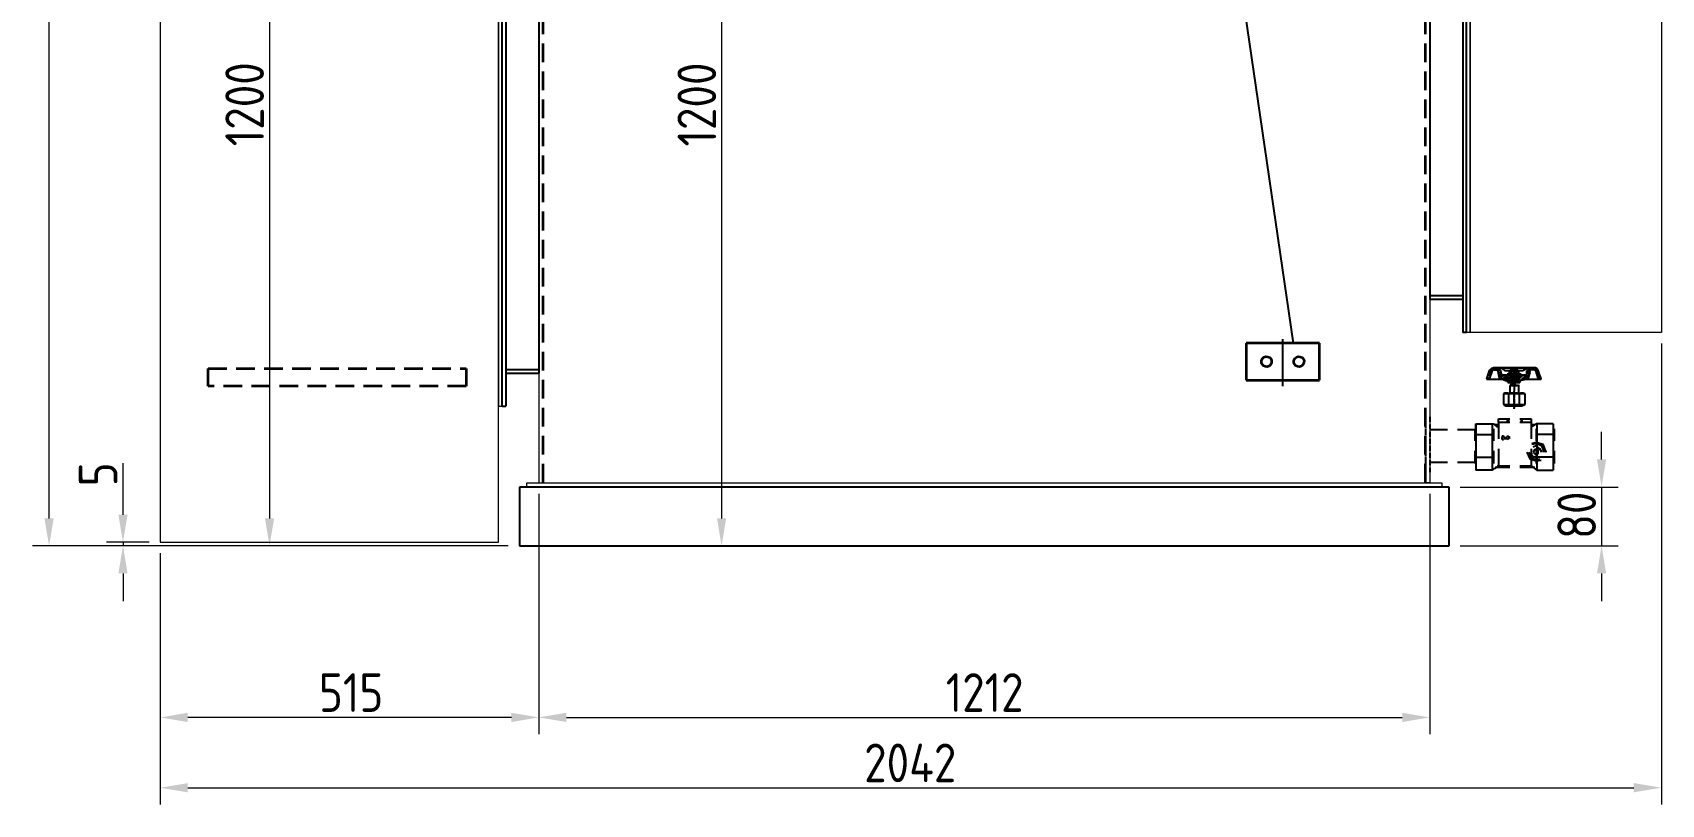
# Model space of a CAD drawing. Header units: millimetres. Extents: x -41310 to 13905, y 1865 to 89610.
# Drawn here: x 7439 to 9654, y 5552 to 6601 of the extents above; entities that cross this region are included whole.
import ezdxf

# ---------------------------------------------------------------- set-up
doc = ezdxf.new("R2010")
doc.units = ezdxf.units.MM
doc.linetypes.add('CENTERX2', pattern=[101.6, 63.5, -12.7, 12.7, -12.7])
doc.linetypes.add('DASHED', pattern=[19.05, 12.7, -6.35])
for name, color, linetype in [('01粗实线', 7, 'Continuous'), ('1', 4, 'Continuous'), ('5尺寸标注层', 3, 'Continuous'), ('PDF_几何图形', 7, 'Continuous')]:
    doc.layers.add(name, color=color, linetype=linetype)
for name, color, linetype, lineweight in [('1轮廓实线层', 7, 'Continuous', 0), ('2细线层', 4, 'Continuous', 35), ('2虚线层', 6, 'DASHED', 35)]:
    doc.layers.add(name, color=color, linetype=linetype, lineweight=lineweight)
doc.styles.get("Standard").update_dxf_attribs({"font": 'gbenor.shx', "bigfont": 'gbcbig.shx'})

msp = doc.modelspace()

# ---------------------------------------------------------------- linework, layer by layer
at = {"layer": '01粗实线', "ltscale": 2, "extrusion": (-0.022136, -0.022135, 0.99951)}
for p, q in [((9389.2, 6193.2, 152.1), (9389.1, 7443, 173.9)), ((9339.1, 7398, 172.9), (9339.2, 6238.2, 152.7))]:
    msp.add_line(p, q, dxfattribs=at)
at = {"layer": '01粗实线', "ltscale": 2, "extrusion": (-0.004685, -0.017452, 0.999837)}
for p, q in [((9384.1, 7393, 173), (9384.2, 6243.2, 153)), ((8082.1, 7293, 165.2), (8082.2, 6143.2, 145.1)), ((9384.2, 6243.2, 153), (9339.2, 6243.2, 152.7)), ((9384.2, 6238.2, 152.9), (9339.2, 6238.2, 152.7)), ((9384.2, 6243.2, 153), (9384.2, 6193.2, 152.1)), ((9389.2, 6193.2, 152.1), (9384.2, 6193.2, 152.1)), ((8082.2, 6143.2, 145.1), (8082.2, 6093.2, 144.2)), ((8082.2, 6143.2, 145.1), (8127.2, 6143.2, 145.3)), ((8082.2, 6138.2, 145), (8127.2, 6138.2, 145.2)), ((8077.2, 6093.2, 144.2), (8082.2, 6093.2, 144.2)), ((9365.7, 5983.2, 148.3), (8100.7, 5983.2, 142.4)), ((8100.7, 5983.2, 142.4), (8100.7, 5903.2, 141)), ((9365.7, 5903.2, 146.9), (9365.7, 5983.2, 148.3)), ((8100.7, 5903.2, 141), (9365.7, 5903.2, 146.9))]:
    msp.add_line(p, q, dxfattribs=at)
at = {"layer": '01粗实线', "ltscale": 2, "extrusion": (0.012768, -0.022135, 0.999673)}
for p, q in [((8077.2, 6093.2, 144.2), (8077.1, 7343, 166)), ((8127.1, 7298, 165.5), (8127.2, 6138.2, 145.2))]:
    msp.add_line(p, q, dxfattribs=at)
at = {"layer": '1', "color": 1, "linetype": 'CENTERX2', "lineweight": -3, "extrusion": (-0.004685, -0.017452, 0.999837)}
msp.add_line((9139.2, 6120.5, 149.7), (9139.2, 6186.6, 150.8), dxfattribs=at)
at = {"layer": '1轮廓实线层', "ltscale": 2, "extrusion": (-0.004685, -0.017452, 0.999837)}
for p, q in [((8127.1, 7535, 169.6), (8127.2, 5989.2, 142.6)), ((9339.1, 7535, 175.3), (9339.2, 5989.2, 148.3)), ((9389.2, 6193.2, 152.1), (9389.1, 7443, 173.9)), ((9394.2, 6193.2, 152.1), (9394.1, 7443, 173.9)), ((9394.1, 7443, 173.9), (9394.2, 6193.2, 152.1)), ((9654.1, 7443, 175.2), (9654.2, 6193.2, 153.3)), ((7612.1, 7343, 163.8), (7612.3, 5908.2, 138.8)), ((8072.2, 5908.2, 141), (8072.1, 7343, 166)), ((8072.1, 7343, 166), (8072.2, 6093.2, 144.2)), ((8077.2, 6093.2, 144.2), (8077.1, 7343, 166)), ((8072.2, 5908.2, 141), (8072.2, 6190.6, 145.9)), ((9394.2, 6193.2, 152.1), (9389.2, 6193.2, 152.1)), ((9654.2, 6193.2, 153.3), (9394.2, 6193.2, 152.1)), ((8072.2, 6093.2, 144.2), (8077.2, 6093.2, 144.2)), ((8110.7, 5989.2, 142.6), (9355.7, 5989.2, 148.4)), ((8110.7, 5983.2, 142.4), (8110.7, 5989.2, 142.6)), ((9355.7, 5983.2, 148.3), (8110.7, 5983.2, 142.4)), ((8127.2, 5989.2, 142.6), (8133.2, 5989.2, 142.7)), ((9339.2, 5989.2, 148.3), (9333.2, 5989.2, 148.3)), ((9355.7, 5989.2, 148.4), (9355.7, 5983.2, 148.3)), ((7612.3, 5908.2, 138.8), (8072.2, 5908.2, 141))]:
    msp.add_line(p, q, dxfattribs=at)
at = {"layer": '1轮廓实线层', "color": 3, "ltscale": 2, "extrusion": (-0.004685, -0.017452, 0.999837)}
for p, q in [((7461, 5940.7, 138.7), (7460.9, 7506.5, 166)), ((7760.9, 7065.5, 159.7), (7761, 5940.7, 140.1)), ((8375.8, 7065.5, 162.6), (8375.9, 5940.7, 142.9)), ((9654.2, 6178.2, 153.1), (9654.3, 5552, 142.2)), ((9572.9, 6020.7, 150), (9572.9, 6058.2, 150.6)), ((7561.6, 5945.7, 139.2), (7561.6, 6015.7, 140.4)), ((9380.7, 5983.2, 148.4), (9595.4, 5983.2, 149.4)), ((9572.9, 5983.2, 149.3), (9572.9, 5903.2, 147.9)), ((8127.2, 5974.2, 142.4), (8127.3, 5647.6, 136.7)), ((8127.2, 5974.2, 142.4), (8127.3, 5647.6, 136.7)), ((9339.2, 5974.2, 148), (9339.3, 5647.6, 142.3)), ((8085.7, 5903.2, 140.9), (7438.5, 5903.2, 137.9)), ((7597.3, 5908.2, 138.7), (7539.1, 5908.2, 138.5)), ((8085.7, 5903.2, 140.9), (7539.1, 5903.2, 138.4)), ((7561.6, 5908.2, 138.6), (7561.6, 5903.2, 138.5)), ((8085.7, 5903.2, 140.9), (7738.5, 5903.2, 139.3)), ((8464.2, 5903.2, 142.7), (8353.4, 5903.2, 142.2)), ((9380.7, 5903.2, 147), (9595.4, 5903.2, 148)), ((7612.3, 5893.2, 138.5), (7612.3, 5552, 132.6)), ((7612.3, 5893.2, 138.5), (7612.3, 5647.6, 134.3)), ((7561.6, 5865.7, 137.8), (7561.6, 5828.2, 137.2)), ((9572.9, 5865.7, 147.2), (9572.9, 5828.2, 146.6)), ((8089.8, 5670.1, 136.9), (7649.8, 5670.1, 134.8)), ((8164.8, 5670.1, 137.2), (9301.8, 5670.1, 142.6)), ((7649.8, 5574.5, 133.2), (9616.8, 5574.5, 142.4))]:
    msp.add_line(p, q, dxfattribs=at)
at = {"layer": '1轮廓实线层', "color": 3, "extrusion": (-0.004685, -0.017452, 0.999837)}
for points in [[(7678.4, 8296.7), (7690.5, 8299.9), (7694.2, 8262.1)], [(5659.5, 7671.7), (5671.6, 7675), (5675.3, 7637.1)], [(5755.3, 7702.6), (5767.4, 7705.9), (5771.1, 7668)], [(5949.2, 7749.5), (5961.2, 7752.7), (5964.9, 7714.9)], [(5788.1, 7628.6), (5776.1, 7625.4), (5772.4, 7663.2)], [(7730.7, 8150.2), (7718.6, 8147), (7714.9, 8184.8)], [(5916.4, 7466.9), (5919.6, 7454.8), (5881.8, 7451.1)], [(6344.5, 7568.9), (6341.3, 7581), (6379.1, 7584.7)], [(6413.7, 7600.5), (6417, 7588.4), (6379.1, 7584.7)], [(7515.1, 7883.2), (7511.8, 7895.3), (7549.7, 7899)], [(5941.1, 7374.6), (5944.4, 7362.5), (5906.5, 7358.8)], [(7844.1, 7872.6), (7840.9, 7884.7), (7878.7, 7888.4)]]:
    msp.add_solid(points, dxfattribs=at)
at = {"layer": '1轮廓实线层', "color": 3, "ltscale": 2, "extrusion": (-0.004685, -0.017452, 0.999837)}
msp.add_solid([(6543.1, 7909), (6555.1, 7912.2), (6558.8, 7874.4)], dxfattribs=at)
at = {"layer": '2细线层', "extrusion": (-0.004685, -0.017452, 0.999837)}
for p, q in [((9189.2, 6178.6, 150.9), (9089.2, 6178.6, 150.4)), ((9089.2, 6178.6, 150.4), (9089.2, 6128.6, 149.6)), ((9189.2, 6128.6, 150), (9189.2, 6178.6, 150.9)), ((9089.2, 6128.6, 149.6), (9189.2, 6128.6, 150))]:
    msp.add_line(p, q, dxfattribs=at)
for centre in [(7209.9, 8308.4), (7252.4, 8319.8)]:
    msp.add_circle(centre, 7, dxfattribs=at)
at = {"layer": '2虚线层', "ltscale": 2, "extrusion": (-0.004685, -0.017452, 0.999837)}
for p, q in [((8133.2, 5989.2, 142.7), (8133.1, 7535, 169.6)), ((9333.2, 5989.2, 148.3), (9333.1, 7535, 175.3)), ((7677.4, 6144.5, 143.2), (8028.4, 6144.5, 144.9)), ((7677.4, 6120.4, 142.8), (7677.4, 6144.5, 143.2)), ((8028.4, 6144.5, 144.9), (8028.4, 6120.4, 144.5)), ((8028.4, 6120.4, 144.5), (7677.4, 6120.4, 142.8))]:
    msp.add_line(p, q, dxfattribs=at)
at = {"layer": '5尺寸标注层', "ltscale": 2, "extrusion": (-0.004685, -0.017452, 0.999837)}
msp.add_line((8908.8, 7854.6, 178.9), (9153.5, 6178.6, 150.7), dxfattribs=at)
at = {"layer": 'PDF_几何图形', "extrusion": (-0.004685, -0.017452, 0.999837)}
for p, q in [((9420.1, 6141.6, 151.3), (9416.3, 6130, 151.1)), ((9423, 6138.7, 151.3), (9417.2, 6132.9, 151.2)), ((9426.9, 6145.4, 151.4), (9419.2, 6137.7, 151.3)), ((9420.1, 6141.6, 151.3), (9419.2, 6137.7, 151.3)), ((9419.2, 6137.7, 151.3), (9419.2, 6136.8, 151.3)), ((9421.1, 6142.5, 151.4), (9420.1, 6141.6, 151.3)), ((9424, 6141.6, 151.4), (9420.1, 6130, 151.1)), ((9421.1, 6141.6, 151.4), (9420.1, 6141.6, 151.3)), ((9425.9, 6145.4, 151.4), (9421.1, 6141.6, 151.4)), ((9423, 6144.5, 151.4), (9421.1, 6142.5, 151.4)), ((9423, 6144.5, 151.4), (9421.1, 6142.5, 151.4)), ((9421.1, 6142.5, 151.4), (9421.1, 6141.6, 151.4)), ((9424, 6144.5, 151.4), (9423, 6144.5, 151.4)), ((9424, 6144.5, 151.4), (9423, 6144.5, 151.4)), ((9425.9, 6145.4, 151.4), (9424, 6144.5, 151.4)), ((9425.9, 6145.4, 151.4), (9424, 6144.5, 151.4)), ((9426.9, 6142.5, 151.4), (9424, 6141.6, 151.4)), ((9424.9, 6142.5, 151.4), (9424, 6141.6, 151.4)), ((9425.9, 6142.5, 151.4), (9424.9, 6142.5, 151.4)), ((9425.9, 6145.4, 151.4), (9436.5, 6145.4, 151.5)), ((9480.9, 6145.4, 151.7), (9425.9, 6145.4, 151.4)), ((9482.8, 6145.4, 151.7), (9425.9, 6145.4, 151.4)), ((9426.9, 6142.5, 151.4), (9429.8, 6142.5, 151.4)), ((9429.8, 6145.4, 151.5), (9427.8, 6142.5, 151.4)), ((9430.7, 6145.4, 151.5), (9429.8, 6145.4, 151.5)), ((9429.8, 6142.5, 151.4), (9429.8, 6143.5, 151.4)), ((9430.7, 6142.5, 151.4), (9429.8, 6142.5, 151.4)), ((9429.8, 6142.5, 151.4), (9431.7, 6140.6, 151.4)), ((9431.7, 6144.5, 151.5), (9430.7, 6145.4, 151.5)), ((9435.6, 6140.6, 151.4), (9430.7, 6145.4, 151.5)), ((9432.7, 6144.5, 151.5), (9430.7, 6142.5, 151.4)), ((9431.7, 6142.5, 151.4), (9430.7, 6142.5, 151.4)), ((9433.6, 6143.5, 151.4), (9431.7, 6144.5, 151.5)), ((9434.6, 6143.5, 151.4), (9431.7, 6140.6, 151.4)), ((9431.7, 6141.6, 151.4), (9431.7, 6142.5, 151.4)), ((9431.7, 6140.6, 151.4), (9433.6, 6131.9, 151.2)), ((9435.6, 6140.6, 151.4), (9432.7, 6137.7, 151.3)), ((9436.5, 6137.7, 151.4), (9432.7, 6134.8, 151.3)), ((9434.6, 6142.5, 151.4), (9433.6, 6143.5, 151.4)), ((9435.6, 6140.6, 151.4), (9434.6, 6142.5, 151.4)), ((9440.4, 6142.5, 151.5), (9435.6, 6145.4, 151.5)), ((9436.5, 6144.5, 151.5), (9435.6, 6145.4, 151.5)), ((9436.5, 6136.8, 151.3), (9435.6, 6140.6, 151.4)), ((9436.5, 6145.4, 151.5), (9472.2, 6145.4, 151.7)), ((9438.4, 6144.5, 151.5), (9436.5, 6144.5, 151.5)), ((9439.4, 6143.5, 151.5), (9438.4, 6144.5, 151.5)), ((9440.4, 6142.5, 151.5), (9439.4, 6143.5, 151.5)), ((9440.4, 6142.5, 151.5), (9442.3, 6141.6, 151.5)), ((9440.4, 6142.5, 151.5), (9441.3, 6141.6, 151.4)), ((9441.3, 6141.6, 151.4), (9442.3, 6141.6, 151.5)), ((9442.3, 6141.6, 151.5), (9448.1, 6141.6, 151.5)), ((9449.1, 6140.6, 151.5), (9447.1, 6139.7, 151.4)), ((9450, 6139.7, 151.5), (9447.1, 6139.7, 151.4)), ((9447.1, 6139.7, 151.4), (9447.1, 6136.8, 151.4)), ((9450, 6143.5, 151.5), (9448.1, 6141.6, 151.5)), ((9448.1, 6141.6, 151.5), (9449.1, 6141.6, 151.5)), ((9449.1, 6141.6, 151.5), (9449.1, 6142.5, 151.5)), ((9449.1, 6142.5, 151.5), (9450, 6142.5, 151.5)), ((9458.7, 6140.6, 151.5), (9449.1, 6140.6, 151.5)), ((9450, 6139.7, 151.5), (9449.1, 6140.6, 151.5)), ((9451.9, 6145.4, 151.6), (9450, 6143.5, 151.5)), ((9450, 6143.5, 151.5), (9450, 6144.5, 151.5)), ((9451, 6144.5, 151.5), (9450, 6144.5, 151.5)), ((9450, 6144.5, 151.5), (9450, 6143.5, 151.5)), ((9450, 6142.5, 151.5), (9450, 6143.5, 151.5)), ((9451, 6142.5, 151.5), (9450, 6141.6, 151.5)), ((9450, 6141.6, 151.5), (9450, 6140.6, 151.5)), ((9456.8, 6141.6, 151.5), (9450, 6141.6, 151.5)), ((9451, 6139.7, 151.5), (9450, 6139.7, 151.5)), ((9450, 6139.7, 151.5), (9450, 6136.8, 151.4)), ((9451.9, 6145.4, 151.6), (9451, 6144.5, 151.5)), ((9451, 6142.5, 151.5), (9451, 6140.6, 151.5)), ((9455.8, 6142.5, 151.5), (9451, 6142.5, 151.5)), ((9451.9, 6140.6, 151.5), (9451, 6139.7, 151.5)), ((9456.8, 6139.7, 151.5), (9451, 6139.7, 151.5)), ((9451, 6136.8, 151.4), (9451, 6137.7, 151.4)), ((9454.8, 6145.4, 151.6), (9451.9, 6145.4, 151.6)), ((9453.9, 6145.4, 151.6), (9451.9, 6145.4, 151.6)), ((9453.9, 6140.6, 151.5), (9451.9, 6140.6, 151.5)), ((9453.9, 6145.4, 151.6), (9454.8, 6145.4, 151.6)), ((9454.8, 6140.6, 151.5), (9453.9, 6140.6, 151.5)), ((9453.9, 6137.7, 151.4), (9453.9, 6140.6, 151.5)), ((9453.9, 6140.6, 151.5), (9453.9, 6133.9, 151.4)), ((9453.9, 6136.8, 151.4), (9453.9, 6137.7, 151.4)), ((9456.8, 6143.5, 151.6), (9454.8, 6145.4, 151.6)), ((9455.8, 6144.5, 151.6), (9454.8, 6145.4, 151.6)), ((9456.8, 6139.7, 151.5), (9454.8, 6140.6, 151.5)), ((9456.8, 6144.5, 151.6), (9455.8, 6144.5, 151.6)), ((9455.8, 6142.5, 151.5), (9455.8, 6140.6, 151.5)), ((9455.8, 6142.5, 151.5), (9456.8, 6141.6, 151.5)), ((9456.8, 6143.5, 151.6), (9456.8, 6144.5, 151.6)), ((9456.8, 6143.5, 151.6), (9459.7, 6141.6, 151.5)), ((9456.8, 6141.6, 151.5), (9456.8, 6140.6, 151.5)), ((9458.7, 6140.6, 151.5), (9456.8, 6139.7, 151.5)), ((9459.7, 6139.7, 151.5), (9456.8, 6139.7, 151.5)), ((9456.8, 6139.7, 151.5), (9456.8, 6136.8, 151.4)), ((9457.7, 6143.5, 151.6), (9457.7, 6142.5, 151.5)), ((9457.7, 6142.5, 151.5), (9458.7, 6141.6, 151.5)), ((9458.7, 6141.6, 151.5), (9459.7, 6141.6, 151.5)), ((9459.7, 6139.7, 151.5), (9458.7, 6140.6, 151.5)), ((9459.7, 6141.6, 151.5), (9465.4, 6141.6, 151.6)), ((9459.7, 6139.7, 151.5), (9459.7, 6136.8, 151.4)), ((9465.4, 6141.6, 151.6), (9467.4, 6142.5, 151.6)), ((9465.4, 6141.6, 151.6), (9466.4, 6141.6, 151.6)), ((9466.4, 6141.6, 151.6), (9467.4, 6142.5, 151.6)), ((9467.4, 6142.5, 151.6), (9472.2, 6145.4, 151.7)), ((9467.4, 6142.5, 151.6), (9467.4, 6143.5, 151.6)), ((9468.3, 6143.5, 151.6), (9467.4, 6142.5, 151.6)), ((9469.3, 6144.5, 151.6), (9468.3, 6143.5, 151.6)), ((9470.3, 6144.5, 151.6), (9469.3, 6144.5, 151.6)), ((9471.2, 6145.4, 151.7), (9470.3, 6144.5, 151.6)), ((9477, 6145.4, 151.7), (9471.2, 6140.6, 151.6)), ((9476.1, 6144.5, 151.7), (9471.2, 6140.6, 151.6)), ((9472.2, 6142.5, 151.6), (9471.2, 6140.6, 151.6)), ((9475.1, 6141.6, 151.6), (9471.2, 6136.8, 151.5)), ((9471.2, 6136.8, 151.5), (9471.2, 6140.6, 151.6)), ((9480.9, 6145.4, 151.7), (9472.2, 6145.4, 151.7)), ((9473.2, 6143.5, 151.6), (9472.2, 6142.5, 151.6)), ((9475.1, 6144.5, 151.7), (9473.2, 6143.5, 151.6)), ((9475.1, 6140.6, 151.6), (9473.2, 6131.9, 151.4)), ((9475.1, 6138.7, 151.6), (9473.2, 6131.9, 151.4)), ((9477, 6145.4, 151.7), (9475.1, 6144.5, 151.7)), ((9476.1, 6142.5, 151.6), (9475.1, 6141.6, 151.6)), ((9477, 6142.5, 151.6), (9475.1, 6141.6, 151.6)), ((9475.1, 6141.6, 151.6), (9475.1, 6140.6, 151.6)), ((9477, 6142.5, 151.6), (9476.1, 6142.5, 151.6)), ((9478.9, 6145.4, 151.7), (9477, 6142.5, 151.6)), ((9480.9, 6142.5, 151.6), (9477, 6142.5, 151.6)), ((9482.8, 6145.4, 151.7), (9479.9, 6142.5, 151.6)), ((9481.8, 6145.4, 151.7), (9480.9, 6145.4, 151.7)), ((9481.8, 6142.5, 151.7), (9480.9, 6142.5, 151.6)), ((9482.8, 6141.6, 151.6), (9480.9, 6142.5, 151.6)), ((9482.8, 6144.5, 151.7), (9481.8, 6145.4, 151.7)), ((9486.7, 6141.6, 151.7), (9481.8, 6145.4, 151.7)), ((9482.8, 6141.6, 151.6), (9481.8, 6142.5, 151.7)), ((9484.7, 6144.5, 151.7), (9482.8, 6145.4, 151.7)), ((9484.7, 6144.5, 151.7), (9482.8, 6141.6, 151.6)), ((9484.7, 6144.5, 151.7), (9482.8, 6144.5, 151.7)), ((9482.8, 6141.6, 151.6), (9486.7, 6130, 151.5)), ((9486.7, 6142.5, 151.7), (9483.8, 6139.7, 151.6)), ((9485.7, 6142.5, 151.7), (9484.7, 6144.5, 151.7)), ((9486.7, 6142.5, 151.7), (9484.7, 6144.5, 151.7)), ((9487.6, 6139.7, 151.6), (9484.7, 6137.7, 151.6)), ((9486.7, 6141.6, 151.7), (9485.7, 6142.5, 151.7)), ((9487.6, 6137.7, 151.6), (9485.7, 6134.8, 151.5)), ((9486.7, 6141.6, 151.7), (9486.7, 6142.5, 151.7)), ((9490.5, 6130, 151.5), (9486.7, 6141.6, 151.7)), ((9487.6, 6139.6, 151.6), (9486.7, 6141.6, 151.7)), ((9487.6, 6137.7, 151.6), (9487.6, 6139.6, 151.6)), ((9488.6, 6136.8, 151.6), (9487.6, 6137.7, 151.6)), ((9417.2, 6132.9, 151.2), (9416.3, 6130, 151.1)), ((9416.3, 6130, 151.1), (9436.5, 6130, 151.2)), ((9416.3, 6130, 151.1), (9436.5, 6130, 151.2)), ((9419.2, 6136.8, 151.3), (9417.2, 6132.9, 151.2)), ((9421.1, 6132.9, 151.2), (9418.2, 6130, 151.1)), ((9437.5, 6135.8, 151.3), (9433.6, 6131.9, 151.2)), ((9434.6, 6131, 151.2), (9433.6, 6131.9, 151.2)), ((9433.6, 6131, 151.2), (9434.6, 6131, 151.2)), ((9440.4, 6135.8, 151.3), (9434.6, 6131, 151.2)), ((9434.6, 6131, 151.2), (9434.6, 6131.9, 151.2)), ((9445.2, 6128.1, 151.2), (9434.6, 6131, 151.2)), ((9436.5, 6136.8, 151.3), (9437.5, 6135.8, 151.3)), ((9437.5, 6135.8, 151.3), (9436.5, 6136.8, 151.3)), ((9436.5, 6130, 151.2), (9437.5, 6130, 151.2)), ((9437.5, 6135.8, 151.3), (9437.5, 6136.8, 151.3)), ((9445.2, 6134.8, 151.3), (9437.5, 6135.8, 151.3)), ((9443.3, 6134.8, 151.3), (9437.5, 6130, 151.2)), ((9437.5, 6130, 151.2), (9442.3, 6128.1, 151.2)), ((9438.4, 6135.8, 151.3), (9468.3, 6135.8, 151.5)), ((9447.1, 6135.8, 151.4), (9440.4, 6129, 151.2)), ((9449.1, 6133.9, 151.3), (9442.3, 6128.1, 151.2)), ((9442.3, 6128.1, 151.2), (9445.2, 6128.1, 151.2)), ((9449.1, 6136.8, 151.4), (9444.2, 6136.8, 151.4)), ((9444.2, 6136.8, 151.4), (9444.2, 6135.8, 151.4)), ((9445.2, 6135.8, 151.4), (9445.2, 6134.8, 151.3)), ((9448.1, 6131, 151.3), (9445.2, 6128.1, 151.2)), ((9445.2, 6125.2, 151.2), (9445.2, 6128.1, 151.2)), ((9445.2, 6128.1, 151.2), (9445.2, 6125.2, 151.2)), ((9445.2, 6125.2, 151.2), (9449.1, 6125.2, 151.2)), ((9445.2, 6125.2, 151.2), (9459.7, 6125.2, 151.2)), ((9448.1, 6128.1, 151.2), (9446.2, 6125.2, 151.2)), ((9446.2, 6125.2, 151.2), (9459.7, 6125.2, 151.2)), ((9447.1, 6136.8, 151.4), (9450, 6136.8, 151.4)), ((9447.1, 6136.8, 151.4), (9449.1, 6136.8, 151.4)), ((9449.1, 6135.8, 151.4), (9448.1, 6125.2, 151.2)), ((9449.1, 6135.8, 151.4), (9448.1, 6134.8, 151.4)), ((9448.1, 6134.8, 151.4), (9459.7, 6134.8, 151.4)), ((9448.1, 6121.3, 151.1), (9457.7, 6121.3, 151.2)), ((9448.1, 6121.3, 151.1), (9448.1, 6110.7, 150.9)), ((9458.7, 6136.8, 151.4), (9449.1, 6136.8, 151.4)), ((9449.1, 6136.8, 151.4), (9450, 6136.8, 151.4)), ((9450, 6135.8, 151.4), (9449.1, 6134.8, 151.4)), ((9449.1, 6135.8, 151.4), (9458.7, 6135.8, 151.4)), ((9449.1, 6134.8, 151.4), (9449.1, 6125.2, 151.2)), ((9449.1, 6125.2, 151.2), (9458.7, 6125.2, 151.2)), ((9449.1, 6122.3, 151.1), (9451, 6123.3, 151.2)), ((9450, 6136.8, 151.4), (9456.8, 6136.8, 151.4)), ((9450, 6135.8, 151.4), (9456.8, 6125.2, 151.2)), ((9450, 6135.8, 151.4), (9450, 6125.2, 151.2)), ((9450, 6125.2, 151.2), (9456.8, 6135.8, 151.4)), ((9456.8, 6135.8, 151.4), (9450, 6135.8, 151.4)), ((9456.8, 6135.8, 151.4), (9450, 6135.8, 151.4)), ((9451, 6136.8, 151.4), (9451.9, 6136.8, 151.4)), ((9451, 6123.3, 151.2), (9451.9, 6123.3, 151.2)), ((9451.9, 6136.8, 151.4), (9453.9, 6136.8, 151.4)), ((9451.9, 6123.3, 151.2), (9452.9, 6123.3, 151.2)), ((9452.9, 6123.3, 151.2), (9453.9, 6123.3, 151.2)), ((9453.9, 6136.8, 151.4), (9454.8, 6136.8, 151.4)), ((9453.9, 6130, 151.3), (9453.9, 6135.8, 151.4)), ((9453.9, 6133.9, 151.4), (9453.9, 6132.9, 151.4)), ((9453.9, 6132.9, 151.4), (9453.9, 6127.1, 151.3)), ((9453.9, 6123.3, 151.2), (9453.9, 6129, 151.3)), ((9453.9, 6126.2, 151.2), (9453.9, 6127.1, 151.3)), ((9453.9, 6125.2, 151.2), (9453.9, 6120.4, 151.1)), ((9453.9, 6125.2, 151.2), (9453.9, 6119.4, 151.1)), ((9453.9, 6122.3, 151.2), (9453.9, 6123.3, 151.2)), ((9453.9, 6123.3, 151.2), (9455.8, 6122.3, 151.2)), ((9453.9, 6119.4, 151.1), (9453.9, 6113.6, 151)), ((9454.8, 6136.8, 151.4), (9456.8, 6136.8, 151.4)), ((9455.8, 6122.3, 151.2), (9456.8, 6122.3, 151.2)), ((9456.8, 6136.8, 151.4), (9459.7, 6136.8, 151.4)), ((9456.8, 6136.8, 151.4), (9458.7, 6136.8, 151.4)), ((9456.8, 6135.8, 151.4), (9456.8, 6125.2, 151.2)), ((9456.8, 6135.8, 151.4), (9458.7, 6134.8, 151.4)), ((9456.8, 6122.3, 151.2), (9457.7, 6121.3, 151.2)), ((9457.7, 6121.3, 151.2), (9459.7, 6122.3, 151.2)), ((9458.7, 6136.8, 151.4), (9459.7, 6136.8, 151.4)), ((9463.5, 6136.8, 151.5), (9458.7, 6136.8, 151.4)), ((9466.4, 6135.8, 151.5), (9458.7, 6128.1, 151.3)), ((9459.7, 6135.8, 151.4), (9458.7, 6134.8, 151.4)), ((9458.7, 6135.8, 151.4), (9458.7, 6125.2, 151.2)), ((9458.7, 6135.8, 151.4), (9459.7, 6134.8, 151.4)), ((9458.7, 6134.8, 151.4), (9458.7, 6125.2, 151.2)), ((9462.6, 6134.8, 151.4), (9458.7, 6131, 151.3)), ((9458.7, 6125.2, 151.2), (9461.6, 6125.2, 151.3)), ((9470.3, 6135.8, 151.5), (9459.7, 6125.2, 151.2)), ((9459.7, 6125.2, 151.2), (9461.6, 6125.2, 151.3)), ((9459.7, 6122.3, 151.2), (9459.7, 6110.7, 151)), ((9461.6, 6135.8, 151.4), (9461.6, 6134.8, 151.4)), ((9470.3, 6135.8, 151.5), (9461.6, 6134.8, 151.4)), ((9473.2, 6131, 151.4), (9461.6, 6128.1, 151.3)), ((9461.6, 6128.1, 151.3), (9473.2, 6131, 151.4)), ((9461.6, 6128.1, 151.3), (9466.4, 6129, 151.3)), ((9461.6, 6128.1, 151.3), (9461.6, 6125.2, 151.3)), ((9461.6, 6125.2, 151.3), (9461.6, 6128.1, 151.3)), ((9463.5, 6135.8, 151.4), (9463.5, 6136.8, 151.5)), ((9474.1, 6136.8, 151.5), (9466.4, 6129, 151.3)), ((9466.4, 6129, 151.3), (9470.3, 6130, 151.4)), ((9470.3, 6135.8, 151.5), (9471.2, 6136.8, 151.5)), ((9470.3, 6135.8, 151.5), (9470.3, 6136.8, 151.5)), ((9470.3, 6136.8, 151.5), (9471.2, 6136.8, 151.5)), ((9470.3, 6130, 151.4), (9490.5, 6130, 151.5)), ((9470.3, 6130, 151.4), (9490.5, 6130, 151.5)), ((9474.1, 6132.9, 151.4), (9471.2, 6130, 151.4)), ((9473.2, 6131, 151.4), (9473.2, 6131.9, 151.4)), ((9473.2, 6131, 151.4), (9473.2, 6131.9, 151.4)), ((9488.6, 6134.8, 151.6), (9486.7, 6132.9, 151.5)), ((9489.6, 6132.9, 151.5), (9486.7, 6130, 151.5)), ((9488.6, 6134.8, 151.6), (9488.6, 6136.8, 151.6)), ((9489.6, 6132.9, 151.5), (9488.6, 6134.8, 151.6)), ((9488.6, 6134.8, 151.6), (9488.6, 6134.8, 151.6)), ((9490.5, 6130, 151.5), (9489.6, 6132.9, 151.5)), ((9490.5, 6130, 151.5), (9490.5, 6131, 151.5)), ((9441.3, 6110.7, 150.9), (9439.4, 6109.8, 150.9)), ((9441.3, 6110.7, 150.9), (9439.4, 6109.8, 150.9)), ((9446.2, 6109.8, 150.9), (9439.4, 6109.8, 150.9)), ((9439.4, 6109.8, 150.9), (9439.4, 6095.3, 150.6)), ((9439.4, 6095.3, 150.6), (9441.3, 6095.3, 150.6)), ((9439.4, 6095.3, 150.6), (9446.2, 6095.3, 150.7)), ((9439.4, 6095.3, 150.6), (9441.3, 6094.3, 150.6)), ((9441.3, 6110.7, 150.9), (9466.4, 6110.7, 151)), ((9443.3, 6110.7, 150.9), (9441.3, 6110.7, 150.9)), ((9441.3, 6095.3, 150.6), (9443.3, 6094.3, 150.6)), ((9441.3, 6094.3, 150.6), (9443.3, 6094.3, 150.6)), ((9443.3, 6094.3, 150.6), (9442.3, 6093.4, 150.6)), ((9442.3, 6093.4, 150.6), (9465.4, 6093.4, 150.7)), ((9445.2, 6110.7, 150.9), (9443.3, 6110.7, 150.9)), ((9443.3, 6094.3, 150.6), (9445.2, 6095.3, 150.7)), ((9443.3, 6094.3, 150.6), (9443.3, 6095.3, 150.6)), ((9443.3, 6094.3, 150.6), (9444.2, 6094.3, 150.6)), ((9464.5, 6094.3, 150.7), (9443.3, 6094.3, 150.6)), ((9444.2, 6094.3, 150.6), (9444.2, 6095.3, 150.7)), ((9446.2, 6109.8, 150.9), (9445.2, 6110.7, 150.9)), ((9445.2, 6095.3, 150.7), (9446.2, 6095.3, 150.7)), ((9446.2, 6109.8, 150.9), (9446.2, 6095.3, 150.7)), ((9447.1, 6109.8, 150.9), (9446.2, 6109.8, 150.9)), ((9446.2, 6095.3, 150.7), (9460.6, 6095.3, 150.7)), ((9450, 6110.7, 150.9), (9447.1, 6109.8, 150.9)), ((9460.6, 6109.8, 151), (9447.1, 6109.8, 150.9)), ((9447.1, 6095.3, 150.7), (9450, 6095.3, 150.7)), ((9448.1, 6110.7, 150.9), (9459.7, 6110.7, 151)), ((9453.9, 6110.7, 151), (9450, 6110.7, 150.9)), ((9450, 6095.3, 150.7), (9453.9, 6094.3, 150.7)), ((9453.9, 6112.7, 151), (9453.9, 6113.6, 151)), ((9453.9, 6111.7, 151), (9453.9, 6107.8, 150.9)), ((9453.9, 6106.9, 150.9), (9453.9, 6111.7, 151)), ((9457.7, 6110.7, 151), (9453.9, 6110.7, 151)), ((9453.9, 6107.8, 150.9), (9453.9, 6104.9, 150.9)), ((9453.9, 6105.9, 150.9), (9453.9, 6106.9, 150.9)), ((9453.9, 6099.2, 150.8), (9453.9, 6104.9, 150.9)), ((9453.9, 6104, 150.8), (9453.9, 6104.9, 150.9)), ((9453.9, 6103, 150.8), (9453.9, 6097.2, 150.7)), ((9453.9, 6092.4, 150.6), (9453.9, 6098.2, 150.7)), ((9453.9, 6096.3, 150.7), (9453.9, 6090.5, 150.6)), ((9453.9, 6096.3, 150.7), (9453.9, 6092.4, 150.6)), ((9453.9, 6094.3, 150.7), (9457.7, 6095.3, 150.7)), ((9460.6, 6109.8, 151), (9457.7, 6110.7, 151)), ((9457.7, 6095.3, 150.7), (9460.6, 6095.3, 150.7)), ((9460.6, 6109.8, 151), (9460.6, 6095.3, 150.7)), ((9461.6, 6109.8, 151), (9460.6, 6109.8, 151)), ((9460.6, 6095.3, 150.7), (9468.3, 6095.3, 150.8)), ((9462.6, 6110.7, 151), (9461.6, 6109.8, 151)), ((9468.3, 6109.8, 151), (9461.6, 6109.8, 151)), ((9461.6, 6095.3, 150.7), (9462.6, 6095.3, 150.7)), ((9464.5, 6110.7, 151), (9462.6, 6110.7, 151)), ((9462.6, 6095.3, 150.7), (9464.5, 6094.3, 150.7)), ((9463.5, 6094.3, 150.7), (9463.5, 6095.3, 150.7)), ((9464.5, 6094.3, 150.7), (9463.5, 6094.3, 150.7)), ((9466.4, 6110.7, 151), (9464.5, 6110.7, 151)), ((9464.5, 6094.3, 150.7), (9466.4, 6095.3, 150.8)), ((9464.5, 6094.3, 150.7), (9464.5, 6095.3, 150.7)), ((9466.4, 6094.3, 150.7), (9464.5, 6094.3, 150.7)), ((9465.4, 6093.4, 150.7), (9464.5, 6094.3, 150.7)), ((9468.3, 6109.8, 151), (9466.4, 6110.7, 151)), ((9466.4, 6110.7, 151), (9468.3, 6109.8, 151)), ((9466.4, 6095.3, 150.8), (9468.3, 6095.3, 150.8)), ((9468.3, 6095.3, 150.8), (9466.4, 6094.3, 150.7)), ((9468.3, 6109.8, 151), (9468.3, 6095.3, 150.8)), ((9333.4, 6072, 149.7), (9333.4, 6066.2, 149.6)), ((9339.2, 6078.7, 149.9), (9339.2, 6072, 149.8)), ((9432.8, 6071, 150.2), (9432.8, 6075.8, 150.3)), ((9432.8, 6075.8, 150.3), (9448.2, 6075.8, 150.3)), ((9444.3, 6075.8, 150.3), (9444.3, 6073.9, 150.3)), ((9444.3, 6073.9, 150.3), (9444.3, 6072, 150.2)), ((9444.3, 6072, 150.2), (9444.3, 6071, 150.2)), ((9446.3, 6075.8, 150.3), (9446.3, 6073.9, 150.3)), ((9446.3, 6073.9, 150.3), (9446.3, 6072, 150.3)), ((9446.3, 6072, 150.3), (9446.3, 6071, 150.2)), ((9453.9, 6091.4, 150.6), (9453.9, 6092.4, 150.6)), ((9453.9, 6089.5, 150.6), (9453.9, 6090.5, 150.6)), ((9461.7, 6075.8, 150.4), (9477.1, 6075.8, 150.5)), ((9463.6, 6075.8, 150.4), (9463.6, 6073.9, 150.4)), ((9463.6, 6073.9, 150.4), (9463.6, 6072, 150.3)), ((9463.6, 6072, 150.3), (9463.6, 6071, 150.3)), ((9464.6, 6075.8, 150.4), (9464.6, 6073.9, 150.4)), ((9464.6, 6073.9, 150.4), (9464.6, 6072, 150.3)), ((9464.6, 6072, 150.3), (9464.6, 6071, 150.3)), ((9477.1, 6075.8, 150.5), (9477.1, 6071, 150.4)), ((9333.4, 6071, 149.7), (9333.4, 6064.3, 149.6)), ((9333.4, 6070, 149.7), (9333.4, 6063.3, 149.6)), ((9333.4, 6062.3, 149.6), (9333.4, 6055.6, 149.4)), ((9333.4, 6061.4, 149.5), (9333.4, 6054.6, 149.4)), ((9333.4, 6060.4, 149.5), (9333.4, 6053.7, 149.4)), ((9333.4, 6052.7, 149.4), (9333.4, 6045.9, 149.3)), ((9333.4, 6051.7, 149.4), (9333.4, 6045, 149.3)), ((9333.4, 6050.8, 149.4), (9333.4, 6044, 149.2)), ((9339.2, 6068.1, 149.7), (9339.2, 6062.3, 149.6)), ((9339.2, 6061.4, 149.6), (9363.3, 6061.4, 149.7)), ((9339.2, 6058.5, 149.5), (9339.2, 6051.7, 149.4)), ((9376.8, 6061.4, 149.7), (9400.9, 6061.4, 149.9)), ((9400.9, 6045.9, 149.6), (9400.9, 6062.3, 149.9)), ((9401.9, 6069.1, 150), (9401.9, 6054.6, 149.7)), ((9401.9, 6068.1, 150), (9401.9, 6069.1, 150)), ((9401.9, 6069.1, 150), (9402.9, 6069.1, 150)), ((9401.9, 6067.1, 150), (9401.9, 6068.1, 150)), ((9401.9, 6064.3, 149.9), (9401.9, 6067.1, 150)), ((9401.9, 6061.4, 149.9), (9401.9, 6064.3, 149.9)), ((9401.9, 6059.4, 149.8), (9401.9, 6061.4, 149.9)), ((9401.9, 6056.5, 149.8), (9401.9, 6059.4, 149.8)), ((9401.9, 6055.6, 149.8), (9401.9, 6056.5, 149.8)), ((9401.9, 6054.6, 149.7), (9401.9, 6055.6, 149.8)), ((9401.9, 6054.6, 149.7), (9401.9, 6023.8, 149.2)), ((9401.9, 6054.6, 149.7), (9402.9, 6054.6, 149.7)), ((9402.9, 6069.1, 150), (9403.8, 6069.1, 150)), ((9402.9, 6054.6, 149.7), (9403.8, 6054.6, 149.8)), ((9403.8, 6069.1, 150), (9405.8, 6069.1, 150)), ((9403.8, 6054.6, 149.8), (9405.8, 6054.6, 149.8)), ((9405.8, 6069.1, 150), (9407.7, 6069.1, 150)), ((9405.8, 6054.6, 149.8), (9407.7, 6054.6, 149.8)), ((9407.7, 6069.1, 150), (9409.6, 6069.1, 150)), ((9407.7, 6054.6, 149.8), (9409.6, 6054.6, 149.8)), ((9409.6, 6069.1, 150), (9410.6, 6069.1, 150)), ((9409.6, 6054.6, 149.8), (9410.6, 6054.6, 149.8)), ((9410.6, 6069.1, 150), (9411.5, 6069.1, 150)), ((9410.6, 6054.6, 149.8), (9411.5, 6054.6, 149.8)), ((9411.5, 6069.1, 150), (9412.5, 6069.1, 150)), ((9411.5, 6054.6, 149.8), (9412.5, 6054.6, 149.8)), ((9412.5, 6069.1, 150), (9413.5, 6069.1, 150.1)), ((9412.5, 6054.6, 149.8), (9413.5, 6054.6, 149.8)), ((9413.5, 6069.1, 150.1), (9414.4, 6069.1, 150.1)), ((9413.5, 6054.6, 149.8), (9414.4, 6054.6, 149.8)), ((9414.4, 6069.1, 150.1), (9416.4, 6069.1, 150.1)), ((9414.4, 6054.6, 149.8), (9416.4, 6054.6, 149.8)), ((9416.4, 6069.1, 150.1), (9418.3, 6069.1, 150.1)), ((9416.4, 6054.6, 149.8), (9418.3, 6054.6, 149.8)), ((9418.3, 6069.1, 150.1), (9420.2, 6069.1, 150.1)), ((9418.3, 6054.6, 149.8), (9420.2, 6054.6, 149.8)), ((9420.2, 6069.1, 150.1), (9422.1, 6069.1, 150.1)), ((9420.2, 6054.6, 149.8), (9422.1, 6054.6, 149.8)), ((9422.1, 6069.1, 150.1), (9423.1, 6069.1, 150.1)), ((9422.1, 6054.6, 149.8), (9423.1, 6054.6, 149.8)), ((9423.1, 6069.1, 150.1), (9424.1, 6069.1, 150.1)), ((9423.1, 6054.6, 149.8), (9424.1, 6054.6, 149.8)), ((9424.1, 6069.1, 150.1), (9425, 6069.1, 150.1)), ((9424.1, 6069.1, 150.1), (9424.1, 6054.6, 149.8)), ((9424.1, 6054.6, 149.8), (9424.1, 6023.8, 149.3)), ((9425, 6069.1, 150.1), (9426, 6069.1, 150.1)), ((9426, 6069.1, 150.1), (9427, 6068.1, 150.1)), ((9426, 6062.3, 150), (9426, 6061.4, 150)), ((9426, 6061.4, 150), (9426, 6060.4, 150)), ((9426, 6060.4, 150), (9426, 6057.5, 149.9)), ((9426, 6057.5, 149.9), (9426, 6054.6, 149.9)), ((9426, 6054.6, 149.9), (9426, 6050.8, 149.8)), ((9426, 6050.8, 149.8), (9426, 6048.8, 149.8)), ((9427, 6068.1, 150.1), (9428.9, 6067.2, 150.1)), ((9427.9, 6068.1, 150.1), (9428.9, 6068.1, 150.1)), ((9428.9, 6068.1, 150.1), (9429.9, 6068.1, 150.1)), ((9428.9, 6067.2, 150.1), (9429.9, 6066.2, 150.1)), ((9429.9, 6068.1, 150.1), (9431.8, 6068.1, 150.1)), ((9429.9, 6066.2, 150.1), (9431.8, 6065.2, 150.1)), ((9430.8, 6066.2, 150.1), (9431.8, 6066.2, 150.1)), ((9431.8, 6068.1, 150.1), (9432.8, 6068.1, 150.1)), ((9431.8, 6066.2, 150.1), (9432.8, 6066.2, 150.1)), ((9431.8, 6065.2, 150.1), (9432.8, 6064.3, 150.1)), ((9432.8, 6071, 150.2), (9432.8, 6048.8, 149.8)), ((9448.2, 6071, 150.2), (9432.8, 6071, 150.2)), ((9437.6, 6052.7, 149.9), (9437.6, 6050.8, 149.8)), ((9437.6, 6052.7, 149.9), (9439.5, 6052.7, 149.9)), ((9437.6, 6048.8, 149.8), (9437.6, 6050.8, 149.8)), ((9439.5, 6052.7, 149.9), (9439.5, 6050.8, 149.9)), ((9439.5, 6050.8, 149.9), (9440.5, 6050.8, 149.9)), ((9440.5, 6050.8, 149.9), (9442.4, 6050.8, 149.9)), ((9442.4, 6050.8, 149.9), (9443.4, 6050.8, 149.9)), ((9443.4, 6050.8, 149.9), (9444.3, 6050.8, 149.9)), ((9444.3, 6052.7, 149.9), (9444.3, 6050.8, 149.9)), ((9444.3, 6052.7, 149.9), (9448.2, 6050.8, 149.9)), ((9448.2, 6050.8, 149.9), (9444.3, 6047.9, 149.8)), ((9477.1, 6071, 150.4), (9461.7, 6071, 150.3)), ((9477.1, 6071, 150.4), (9477.1, 6048.8, 150)), ((9477.1, 6068.1, 150.3), (9479, 6068.1, 150.3)), ((9477.1, 6066.2, 150.3), (9478.1, 6066.2, 150.3)), ((9478.1, 6065.2, 150.3), (9477.1, 6064.3, 150.3)), ((9479, 6066.2, 150.3), (9478.1, 6065.2, 150.3)), ((9479, 6068.1, 150.3), (9481, 6068.1, 150.4)), ((9481, 6067.2, 150.3), (9479, 6066.2, 150.3)), ((9481, 6068.1, 150.4), (9481.9, 6068.1, 150.4)), ((9482.9, 6068.1, 150.4), (9481, 6067.2, 150.3)), ((9483.9, 6069.1, 150.4), (9482.9, 6068.1, 150.4)), ((9484.8, 6069.1, 150.4), (9483.9, 6069.1, 150.4)), ((9483.9, 6062.3, 150.3), (9483.9, 6061.4, 150.2)), ((9483.9, 6061.4, 150.2), (9483.9, 6060.4, 150.2)), ((9483.9, 6060.4, 150.2), (9483.9, 6057.5, 150.2)), ((9483.9, 6057.5, 150.2), (9483.9, 6054.6, 150.1)), ((9483.9, 6054.6, 150.1), (9483.9, 6050.8, 150.1)), ((9483.9, 6050.8, 150.1), (9483.9, 6048.8, 150)), ((9484.8, 6069.1, 150.4), (9484.8, 6054.6, 150.1)), ((9485.8, 6069.1, 150.4), (9484.8, 6069.1, 150.4)), ((9484.8, 6054.6, 150.1), (9484.8, 6023.8, 149.6)), ((9507, 6054.6, 150.2), (9484.8, 6054.6, 150.1)), ((9487.7, 6069.1, 150.4), (9485.8, 6069.1, 150.4)), ((9488.7, 6069.1, 150.4), (9487.7, 6069.1, 150.4)), ((9490.6, 6069.1, 150.4), (9488.7, 6069.1, 150.4)), ((9492.5, 6069.1, 150.4), (9490.6, 6069.1, 150.4)), ((9496.4, 6069.1, 150.4), (9492.5, 6069.1, 150.4)), ((9500.3, 6069.1, 150.5), (9496.4, 6069.1, 150.4)), ((9502.2, 6069.1, 150.5), (9500.3, 6069.1, 150.5)), ((9504.1, 6069.1, 150.5), (9502.2, 6069.1, 150.5)), ((9505.1, 6069.1, 150.5), (9504.1, 6069.1, 150.5)), ((9506, 6069.1, 150.5), (9505.1, 6069.1, 150.5)), ((9507, 6069.1, 150.5), (9506, 6069.1, 150.5)), ((9507, 6069.1, 150.5), (9507, 6054.6, 150.2)), ((9507, 6069.1, 150.5), (9507, 6054.6, 150.2)), ((9507, 6054.6, 150.2), (9507, 6023.8, 149.7)), ((9508.9, 6045.9, 150.1), (9508.9, 6062.3, 150.4)), ((9333.4, 6043.1, 149.2), (9333.4, 6036.3, 149.1)), ((9333.4, 6041.1, 149.2), (9333.4, 6034.4, 149.1)), ((9333.4, 6041.1, 149.2), (9333.4, 6035.3, 149.1)), ((9333.4, 6033.4, 149.1), (9333.4, 6026.7, 148.9)), ((9333.4, 6031.5, 149), (9333.4, 6024.7, 148.9)), ((9333.4, 6031.5, 149), (9333.4, 6024.7, 148.9)), ((9339.2, 6048.8, 149.3), (9339.2, 6042.1, 149.2)), ((9339.2, 6039.2, 149.2), (9339.2, 6032.4, 149.1)), ((9339.2, 6029.5, 149), (9339.2, 6022.8, 148.9)), ((9400.9, 6031.5, 149.3), (9400.9, 6032.4, 149.4)), ((9400.9, 6030.5, 149.3), (9400.9, 6031.5, 149.3)), ((9400.9, 6029.6, 149.3), (9400.9, 6030.5, 149.3)), ((9400.9, 6026.7, 149.3), (9400.9, 6029.6, 149.3)), ((9426, 6048.8, 149.8), (9426, 6046.9, 149.7)), ((9426, 6046.9, 149.7), (9426, 6045.9, 149.7)), ((9426, 6032.4, 149.5), (9426, 6015.1, 149.2)), ((9432.8, 6035.3, 149.6), (9432.8, 6012.2, 149.1)), ((9437.6, 6047.9, 149.8), (9437.6, 6048.8, 149.8)), ((9437.6, 6047.9, 149.8), (9439.5, 6047.9, 149.8)), ((9439.5, 6047.9, 149.8), (9439.5, 6048.8, 149.8)), ((9444.3, 6048.8, 149.8), (9439.5, 6048.8, 149.8)), ((9444.3, 6047.9, 149.8), (9444.3, 6048.8, 149.8)), ((9471.3, 6030.5, 149.6), (9475.2, 6021.8, 149.5)), ((9473.3, 6030.5, 149.7), (9477.1, 6023.8, 149.6)), ((9477.1, 6035.3, 149.8), (9477.1, 6012.2, 149.4)), ((9477.1, 6030.5, 149.7), (9478.1, 6025.7, 149.6)), ((9483.9, 6044, 149.9), (9478.1, 6042.1, 149.9)), ((9483.9, 6042.1, 149.9), (9478.1, 6041.1, 149.9)), ((9483.9, 6039.2, 149.9), (9480, 6037.3, 149.8)), ((9481.9, 6034.4, 149.8), (9480, 6030.5, 149.7)), ((9480, 6030.5, 149.7), (9481.9, 6028.6, 149.7)), ((9483.9, 6034.4, 149.8), (9481.9, 6034.4, 149.8)), ((9481.9, 6028.6, 149.7), (9483.9, 6028.6, 149.7)), ((9483.9, 6048.8, 150), (9483.9, 6046.9, 150)), ((9483.9, 6046.9, 150), (9483.9, 6045.9, 150)), ((9493.5, 6041.1, 149.9), (9483.9, 6044, 149.9)), ((9491.6, 6039.2, 149.9), (9483.9, 6042.1, 149.9)), ((9488.7, 6035.3, 149.8), (9483.9, 6039.2, 149.9)), ((9486.8, 6034.4, 149.8), (9483.9, 6034.4, 149.8)), ((9483.9, 6032.4, 149.7), (9483.9, 6015.1, 149.4)), ((9484.8, 6032.4, 149.7), (9483.9, 6032.4, 149.7)), ((9483.9, 6032.4, 149.7), (9483.9, 6030.5, 149.7)), ((9483.9, 6030.5, 149.7), (9484.8, 6030.5, 149.7)), ((9483.9, 6028.6, 149.7), (9486.8, 6028.6, 149.7)), ((9484.8, 6030.5, 149.7), (9484.8, 6032.4, 149.7)), ((9486.8, 6030.5, 149.7), (9486.8, 6034.4, 149.8)), ((9486.8, 6028.6, 149.7), (9486.8, 6030.5, 149.7)), ((9486.8, 6030.5, 149.7), (9486.8, 6030.5, 149.7)), ((9491.6, 6030.5, 149.7), (9488.7, 6035.3, 149.8)), ((9495.4, 6030.5, 149.8), (9491.6, 6039.2, 149.9)), ((9491.6, 6031.5, 149.8), (9491.6, 6032.4, 149.8)), ((9491.6, 6030.5, 149.7), (9491.6, 6031.5, 149.8)), ((9497.4, 6030.5, 149.8), (9493.5, 6041.1, 149.9)), ((9495.4, 6030.5, 149.8), (9495.4, 6032.4, 149.8)), ((9497.4, 6030.5, 149.8), (9497.4, 6032.4, 149.8)), ((9508.9, 6031.5, 149.8), (9508.9, 6032.4, 149.9)), ((9508.9, 6030.5, 149.8), (9508.9, 6031.5, 149.8)), ((9508.9, 6029.6, 149.8), (9508.9, 6030.5, 149.8)), ((9508.9, 6026.7, 149.8), (9508.9, 6029.6, 149.8)), ((9333.4, 6023.8, 148.9), (9333.4, 6017, 148.8)), ((9333.4, 6021.8, 148.9), (9333.4, 6015.1, 148.7)), ((9333.4, 6020.9, 148.8), (9333.4, 6015.1, 148.7)), ((9333.4, 6013.2, 148.7), (9333.4, 6007.4, 148.6)), ((9333.4, 6012.2, 148.7), (9333.4, 6005.5, 148.6)), ((9333.4, 6011.2, 148.7), (9333.4, 6005.5, 148.6)), ((9339.2, 6019.9, 148.8), (9339.2, 6013.2, 148.7)), ((9339.2, 6017, 148.8), (9363.3, 6017, 148.9)), ((9339.2, 6009.3, 148.7), (9339.2, 6003.5, 148.6)), ((9376.8, 6017, 149), (9400.9, 6017, 149.1)), ((9400.9, 6023.8, 149.2), (9400.9, 6026.7, 149.3)), ((9400.9, 6020.9, 149.2), (9400.9, 6023.8, 149.2)), ((9400.9, 6018, 149.1), (9400.9, 6020.9, 149.2)), ((9400.9, 6017, 149.1), (9400.9, 6018, 149.1)), ((9400.9, 6016.1, 149.1), (9400.9, 6017, 149.1)), ((9400.9, 6015.1, 149), (9400.9, 6016.1, 149.1)), ((9401.9, 6023.8, 149.2), (9401.9, 6006.4, 148.9)), ((9401.9, 6023.8, 149.2), (9402.9, 6023.8, 149.2)), ((9402.9, 6006.4, 148.9), (9401.9, 6006.4, 148.9)), ((9402.9, 6023.8, 149.2), (9403.8, 6023.8, 149.2)), ((9403.8, 6006.4, 148.9), (9402.9, 6006.4, 148.9)), ((9403.8, 6023.8, 149.2), (9405.8, 6023.8, 149.2)), ((9404.8, 6006.4, 148.9), (9403.8, 6006.4, 148.9)), ((9406.7, 6006.4, 148.9), (9404.8, 6006.4, 148.9)), ((9405.8, 6023.8, 149.2), (9407.7, 6023.8, 149.2)), ((9407.7, 6006.4, 148.9), (9406.7, 6006.4, 148.9)), ((9407.7, 6023.8, 149.2), (9409.6, 6023.8, 149.2)), ((9409.6, 6006.4, 148.9), (9407.7, 6006.4, 148.9)), ((9409.6, 6023.8, 149.2), (9410.6, 6023.8, 149.2)), ((9410.6, 6006.4, 148.9), (9409.6, 6006.4, 148.9)), ((9410.6, 6023.8, 149.2), (9411.5, 6023.8, 149.3)), ((9411.5, 6006.4, 148.9), (9410.6, 6006.4, 148.9)), ((9411.5, 6023.8, 149.3), (9412.5, 6023.8, 149.3)), ((9412.5, 6006.4, 149), (9411.5, 6006.4, 148.9)), ((9412.5, 6023.8, 149.3), (9413.5, 6023.8, 149.3)), ((9415.4, 6006.4, 149), (9412.5, 6006.4, 149)), ((9413.5, 6023.8, 149.3), (9414.4, 6023.8, 149.3)), ((9414.4, 6023.8, 149.3), (9416.4, 6023.8, 149.3)), ((9417.3, 6006.4, 149), (9415.4, 6006.4, 149)), ((9416.4, 6023.8, 149.3), (9418.3, 6023.8, 149.3)), ((9420.2, 6006.4, 149), (9417.3, 6006.4, 149)), ((9418.3, 6023.8, 149.3), (9420.2, 6023.8, 149.3)), ((9420.2, 6023.8, 149.3), (9422.1, 6023.8, 149.3)), ((9422.2, 6006.4, 149), (9420.2, 6006.4, 149)), ((9422.1, 6023.8, 149.3), (9423.1, 6023.8, 149.3)), ((9423.1, 6006.4, 149), (9422.2, 6006.4, 149)), ((9423.1, 6023.8, 149.3), (9424.1, 6023.8, 149.3)), ((9424.1, 6006.4, 149), (9423.1, 6006.4, 149)), ((9424.1, 6023.8, 149.3), (9424.1, 6006.4, 149)), ((9424.1, 6006.4, 149), (9425, 6007.4, 149)), ((9425, 6007.4, 149), (9426, 6007.4, 149)), ((9426, 6007.4, 149), (9427, 6008.3, 149.1)), ((9427, 6008.3, 149.1), (9428.9, 6009.3, 149.1)), ((9427.9, 6010.3, 149.1), (9448.2, 6010.3, 149.2)), ((9428.9, 6009.3, 149.1), (9429.9, 6010.3, 149.1)), ((9429.9, 6010.3, 149.1), (9431.8, 6011.2, 149.1)), ((9430.8, 6012.2, 149.1), (9448.2, 6012.2, 149.2)), ((9431.8, 6011.2, 149.1), (9432.8, 6011.2, 149.1)), ((9432.8, 6011.2, 149.1), (9432.8, 6012.2, 149.1)), ((9432.8, 6012.2, 149.1), (9433.7, 6012.2, 149.2)), ((9433.7, 6012.2, 149.2), (9434.7, 6012.2, 149.2)), ((9434.7, 6012.2, 149.2), (9437.6, 6012.2, 149.2)), ((9437.6, 6012.2, 149.2), (9440.5, 6012.2, 149.2)), ((9440.5, 6012.2, 149.2), (9443.4, 6012.2, 149.2)), ((9443.4, 6012.2, 149.2), (9445.3, 6012.2, 149.2)), ((9445.3, 6012.2, 149.2), (9446.3, 6012.2, 149.2)), ((9446.3, 6012.2, 149.2), (9447.2, 6012.2, 149.2)), ((9447.2, 6012.2, 149.2), (9448.2, 6012.2, 149.2)), ((9461.7, 6012.2, 149.3), (9478.1, 6012.2, 149.4)), ((9461.7, 6012.2, 149.3), (9477.1, 6012.2, 149.4)), ((9461.7, 6010.3, 149.2), (9481.9, 6010.3, 149.3)), ((9475.2, 6021.8, 149.5), (9483.9, 6018.9, 149.5)), ((9477.1, 6023.8, 149.6), (9483.9, 6019.9, 149.5)), ((9477.1, 6012.2, 149.4), (9484.8, 6006.4, 149.3)), ((9478.1, 6025.7, 149.6), (9483.9, 6023.8, 149.6)), ((9483.9, 6023.8, 149.6), (9486.8, 6025.7, 149.6)), ((9483.9, 6019.9, 149.5), (9488.7, 6021.8, 149.6)), ((9483.9, 6018.9, 149.5), (9490.6, 6019.9, 149.6)), ((9507, 6023.8, 149.7), (9484.8, 6023.8, 149.6)), ((9484.8, 6023.8, 149.6), (9484.8, 6006.4, 149.3)), ((9484.8, 6006.4, 149.3), (9485.8, 6006.4, 149.3)), ((9485.8, 6006.4, 149.3), (9487.7, 6006.4, 149.3)), ((9487.7, 6006.4, 149.3), (9488.7, 6006.4, 149.3)), ((9488.7, 6006.4, 149.3), (9490.6, 6006.4, 149.3)), ((9490.6, 6006.4, 149.3), (9492.5, 6006.4, 149.3)), ((9492.5, 6006.4, 149.3), (9496.4, 6006.4, 149.3)), ((9496.4, 6006.4, 149.3), (9500.3, 6006.4, 149.4)), ((9500.3, 6006.4, 149.4), (9502.2, 6006.4, 149.4)), ((9502.2, 6006.4, 149.4), (9504.1, 6006.4, 149.4)), ((9504.1, 6006.4, 149.4), (9505.1, 6006.4, 149.4)), ((9505.1, 6006.4, 149.4), (9506, 6006.4, 149.4)), ((9506, 6006.4, 149.4), (9507, 6006.4, 149.4)), ((9507, 6023.8, 149.7), (9507, 6006.4, 149.4)), ((9508.9, 6023.8, 149.7), (9508.9, 6026.7, 149.8)), ((9508.9, 6020.9, 149.7), (9508.9, 6023.8, 149.7)), ((9508.9, 6018, 149.6), (9508.9, 6020.9, 149.7)), ((9508.9, 6017, 149.6), (9508.9, 6018, 149.6)), ((9508.9, 6016.1, 149.6), (9508.9, 6017, 149.6)), ((9508.9, 6015.1, 149.6), (9508.9, 6016.1, 149.6))]:
    msp.add_line(p, q, dxfattribs=at)

# ---------------------------------------------------------------- texts
at = {"layer": '1轮廓实线层', "color": 3, "ltscale": 2, "extrusion": (-0.004685, -0.017452, 0.999837)}
for s, rotation, p in [('1200', 105.0301, (5816.8, 8237.5)), ('5', 105.0301, (5744.1, 7739.4)), ('80', 105.0301, (7705.2, 8191.9)), ('515', 15.0301, (6088.4, 7514.4)), ('1212', 15.0301, (6911.8, 7735.5)), ('2042', 15.0301, (6829.4, 7614.4))]:
    msp.add_text(s, height=52.5, rotation=rotation, dxfattribs=at).set_placement(p)
at = {"layer": '1轮廓实线层', "color": 3, "ltscale": 2, "extrusion": (-0.004685, -0.017452, 0.999837), "insert": (8342.1, 6503.1, 152.6), "char_height": 52.5, "attachment_point": 5, "text_direction": (-8.2e-05, 0.999848, 0.017452)}
msp.add_mtext('1200', dxfattribs=at)

doc.saveas('drawing.dxf')
